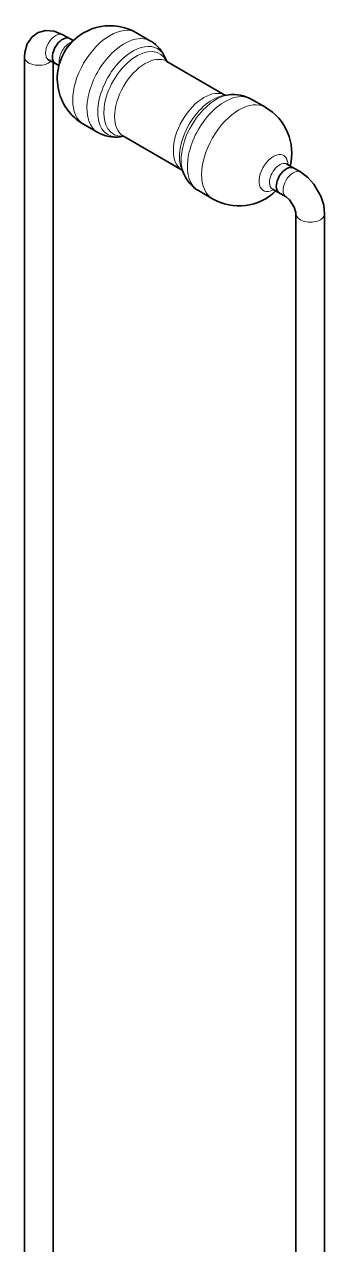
# Model space of a CAD drawing. Extents: x 384 to 891, y 188 to 696.
# Drawn here: x 759.28 to 765.54, y 671.08 to 696.49 of the extents above; entities that cross this region are included whole.
import ezdxf

# ---------------------------------------------------------------- set-up
doc = ezdxf.new("R2010")
doc.units = 0

msp = doc.modelspace()

# ---------------------------------------------------------------- linework, layer by layer
at = {"color": 7, "lineweight": 35, "ltscale": 0.006207}
msp.add_line((760.087, 696.273), (760.302, 696.149), dxfattribs=at)
at = {"color": 7, "lineweight": 35, "ltscale": 0.008566}
for p, q in [((761.619, 696.312), (761.915, 696.141)), ((760.519, 694.407), (760.815, 694.236))]:
    msp.add_line(p, q, dxfattribs=at)
at = {"color": 7, "lineweight": 35, "ltscale": 0.00212}
msp.add_line((760.229, 696.191), (760.302, 696.149), dxfattribs=at)
at = {"color": 7, "lineweight": 35}
for p, q in [((759.284, 652.901), (759.284, 695.809)), ((759.884, 651.792), (759.884, 695.697)), ((764.941, 692.543), (764.941, 649.642)), ((765.541, 692.543), (765.541, 649.642))]:
    msp.add_line(p, q, dxfattribs=at)
at = {"color": 7, "lineweight": 35, "ltscale": 0.000530414}
msp.add_line((759.787, 695.753), (759.768, 695.762), dxfattribs=at)
at = {"color": 7, "lineweight": 35, "ltscale": 0.006211}
msp.add_line((759.787, 695.753), (760.002, 695.629), dxfattribs=at)
at = {"color": 7, "lineweight": 35, "ltscale": 0.001754}
msp.add_line((762.251, 695.716), (762.225, 695.781), dxfattribs=at)
at = {"color": 7, "lineweight": 35, "ltscale": 0.000146516}
msp.add_line((762.25, 695.717), (762.245, 695.72), dxfattribs=at)
at = {"color": 7, "lineweight": 35, "ltscale": 0.035355}
for p, q in [((762.25, 695.717), (763.475, 695.01)), ((761.35, 694.158), (762.575, 693.451))]:
    msp.add_line(p, q, dxfattribs=at)
at = {"color": 7, "lineweight": 35, "ltscale": 0.002123}
msp.add_line((759.929, 695.671), (760.002, 695.629), dxfattribs=at)
at = {"color": 7, "lineweight": 35, "ltscale": 0.002459}
msp.add_line((763.445, 695.007), (763.543, 695.02), dxfattribs=at)
at = {"color": 7, "lineweight": 35, "ltscale": 0.008565}
for p, q in [((764.009, 694.932), (764.306, 694.761)), ((762.909, 693.027), (763.206, 692.856))]:
    msp.add_line(p, q, dxfattribs=at)
at = {"color": 7, "lineweight": 35, "ltscale": 0.001756}
msp.add_line((761.351, 694.157), (761.282, 694.148), dxfattribs=at)
at = {"color": 7, "lineweight": 35, "ltscale": 0.000147498}
msp.add_line((761.35, 694.158), (761.345, 694.161), dxfattribs=at)
at = {"color": 7, "lineweight": 35, "ltscale": 0.00246}
msp.add_line((762.563, 693.478), (762.6, 693.387), dxfattribs=at)
at = {"color": 7, "lineweight": 35, "ltscale": 0.000241672}
msp.add_line((764.754, 693.578), (764.747, 693.584), dxfattribs=at)
at = {"color": 7, "lineweight": 35, "ltscale": 0.004083}
for p, q in [((764.754, 693.578), (764.896, 693.497)), ((764.454, 693.059), (764.596, 692.977))]:
    msp.add_line(p, q, dxfattribs=at)
at = {"color": 7, "lineweight": 35, "ltscale": 0.00817}
msp.add_line((764.754, 693.578), (765.037, 693.415), dxfattribs=at)
at = {"color": 7, "lineweight": 35, "ltscale": 0.000241456}
msp.add_line((764.454, 693.059), (764.445, 693.062), dxfattribs=at)
at = {"color": 7, "lineweight": 35, "ltscale": 0.008169}
msp.add_line((764.454, 693.059), (764.737, 692.895), dxfattribs=at)
at = {"color": 7, "lineweight": 35}
for points in [[(760.087, 696.273), (759.907, 696.346), (759.728, 696.359), (759.572, 696.316), (759.443, 696.226), (759.343, 696.085), (759.29, 695.905), (759.284, 695.809)], [(765.037, 693.415), (765.19, 693.302), (765.318, 693.161), (765.461, 692.912), (765.522, 692.72), (765.541, 692.543)], [(764.737, 692.895), (764.812, 692.832), (764.908, 692.679), (764.939, 692.568), (764.941, 692.543)]]:
    msp.add_lwpolyline(points, dxfattribs=at)
for centre, radius, start, end in [((761.069, 695.36), 1.1, 60.001, 140.3854), ((761.069, 695.36), 1.1, 140.3854, 240.001), ((761.547, 695.512), 0.729, 21.6332, 59.6145), ((763.649, 694.298), 0.729, 60.3987, 98.3534), ((763.756, 693.808), 1.1, 345.83, 59.9971), ((761.176, 694.87), 0.729, 240.3987, 278.3534), ((763.278, 693.656), 0.729, 201.6332, 239.6145), ((763.756, 693.808), 1.1, 240.001, 314.1615)]:
    msp.add_arc(centre, radius, start, end, dxfattribs=at)
at = {"color": 7, "lineweight": 13}
for centre, major_axis, start_param, end_param in [((761.069, 695.36), (-0.55, -0.953), 3.141622, 6.283214), ((759.937, 696.013), (-0.15, -0.26), 3.141593, 6.283185), ((761.365, 695.188), (0.55, 0.953), 0.000029, 1.285398), ((760.22, 695.85), (-0.15, -0.26), 3.686737, 5.497787), ((761.623, 695.04), (-0.484, -0.837), 2.768228, 6.656736), ((761.542, 695.086), (0.516, 0.895), 5.862605, 7.568583), ((759.584, 695.809), (0.3, 0), 3.141593, 5.755376), ((760.22, 695.85), (0.15, 0.26), 2.356194, 2.598185), ((761.365, 695.188), (-0.55, -0.953), 4.426991, 6.283214), ((761.8, 694.938), (-0.45, -0.779), 3.141622, 6.283214), ((761.542, 695.086), (-0.516, -0.895), 4.426991, 6.703766), ((763.025, 694.23), (-0.45, -0.779), 3.141622, 6.280281), ((763.201, 694.128), (-0.484, -0.837), 3.562174, 5.862605), ((763.282, 694.082), (0.516, 0.895), 0.420581, 1.285398), ((763.459, 693.98), (0.55, 0.953), 0.000029, 1.285398), ((763.756, 693.808), (-0.55, -0.953), 3.141622, 6.283214), ((763.282, 694.082), (-0.516, -0.895), 4.426991, 5.862605), ((763.459, 693.98), (-0.55, -0.953), 4.426991, 6.283214), ((764.474, 693.394), (-0.212, -0.366), 2.356194, 4.426991), ((764.474, 693.394), (0.212, 0.366), 1.285398, 3.92181), ((764.604, 693.318), (-0.15, -0.26), 3.141593, 5.497787), ((764.887, 693.155), (-0.15, -0.26), 3.141593, 6.283185), ((764.604, 693.318), (0.15, 0.26), 2.356194, 3.141682), ((765.241, 692.543), (-0.3, 0), 0, 3.141593)]:
    msp.add_ellipse(centre, major_axis=major_axis, ratio=0.57735, start_param=start_param, end_param=end_param, dxfattribs=at)
at = {"color": 7, "lineweight": 35}
for centre, start_param, end_param in [((760.079, 695.931), 3.141593, 5.497787), ((760.079, 695.931), 5.497787, 6.283185), ((764.746, 693.237), 3.141593, 5.497787), ((764.746, 693.237), 5.497787, 6.283185)]:
    msp.add_ellipse(centre, major_axis=(-0.15, -0.26), ratio=0.57735, start_param=start_param, end_param=end_param, dxfattribs=at)

doc.saveas('drawing.dxf')
